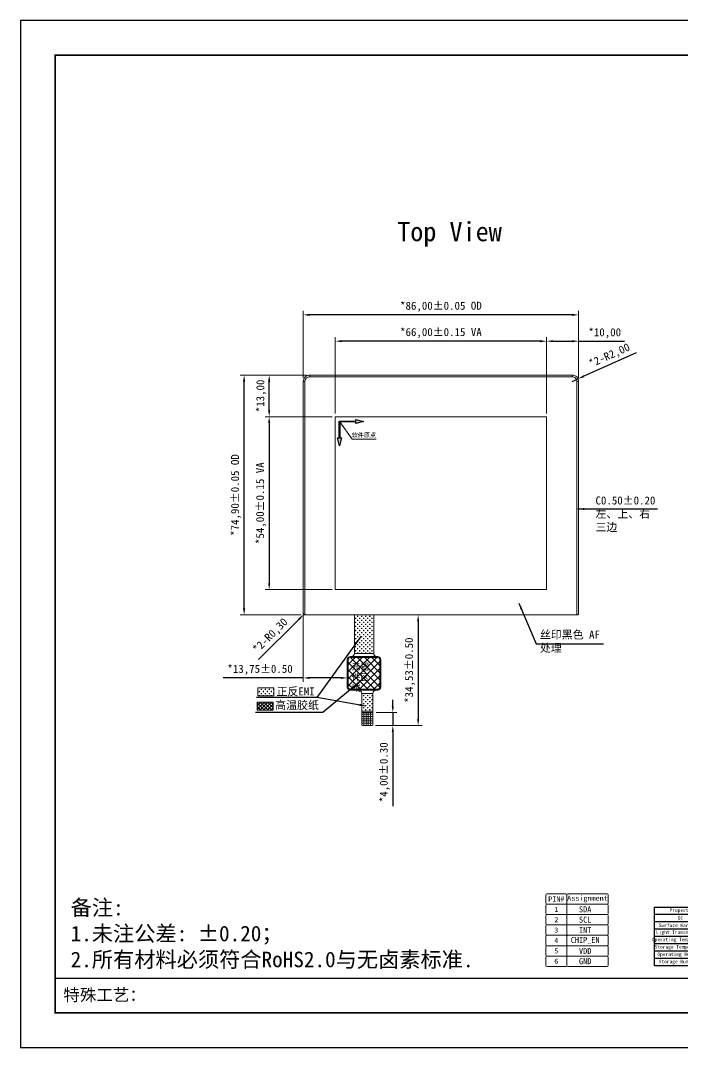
# Model space of a CAD drawing. Header units: millimetres. Extents: x 1946 to 4611, y 2266 to 2855.
# Drawn here: x 1946.5 to 2153.3, y 2533.9 to 2854.7 of the extents above; entities that cross this region are included whole.
import ezdxf

# ---------------------------------------------------------------- set-up
doc = ezdxf.new("R2010")
doc.units = ezdxf.units.MM
doc.linetypes.add('CENTER', pattern=[0.6, 0.375, -0.075, 0.075, -0.075])
for name, color, linetype, lineweight in [('Axis', 8, 'CENTER', 0), ('Cover Lens', 152, 'Continuous', 0), ('EMI', 5, 'Continuous', 0), ('FPC', 30, 'Continuous', 0), ('FPC Stiffener', 7, 'Continuous', 0)]:
    doc.layers.add(name, color=color, linetype=linetype, lineweight=lineweight)
doc.layers.add('Dim', color=4, linetype='Continuous')
doc.layers.add('Mylar', color=2, linetype='Continuous')
doc.styles.add('Arial', font='arial.ttf')
doc.styles.add('宋体', font='')
doc.styles.get('宋体').set_extended_font_data('SimSun')
doc.dimstyles.new('DIM', dxfattribs={"dimtxt": 2.5, "dimasz": 2, "dimexe": 1.25, "dimexo": 1, "dimgap": 1, "dimtad": 1, "dimzin": 1, "dimtxsty": '宋体', "dimcen": 2.5, "dimazin": 0, "dimtfac": 1, "dimtmove": 0, "dimatfit": 3, "dimfxl": 0, "dimlwe": 0, "dimarcsym": 0})

# ---------------------------------------------------------------- blocks, each defined once
blk = doc.blocks.new('CG1')
at = {"layer": 'Cover Lens'}
for p, q in [((-42.5, 65), (-43, 65)), ((-41, 66.5), (-41, 67)), ((41, 66.5), (41, 67)), ((42.5, 65), (43, 65))]:
    blk.add_line(p, q, dxfattribs=at)
blk.add_lwpolyline([(-43, -7.6), (-43, 65, -0.414214), (-41, 67), (41, 67, -0.414214), (43, 65), (43, -7.6, -0.414214), (42.7, -7.9), (-42.7, -7.9, -0.414214)], format="xyb", close=True, dxfattribs=at)
blk.add_lwpolyline([(-42.5, -7.9), (-42.5, 65, -0.414214), (-41, 66.5), (41, 66.5, -0.414214), (42.5, 65), (42.5, -7.9)], format="xyb", dxfattribs=at)
blk.add_lwpolyline([(-33, 0), (33, 0), (33, 54), (-33, 54)], close=True, dxfattribs=at)
blk = doc.blocks.new('*D10')
at = {"layer": 'Defpoints', "color": 0}
for p in [(2044.79, 2754.55), (2044.79, 2730.95), (2110.79, 2730.95)]:
    blk.add_point(p, dxfattribs=at)
at = {"layer": 'Dim', "color": 0, "lineweight": 0}
for p, q in [((2044.79, 2731.95), (2044.79, 2755.8)), ((2110.79, 2731.95), (2110.79, 2755.8))]:
    blk.add_line(p, q, dxfattribs=at)
at = {"layer": 'Dim', "color": 0, "lineweight": -2}
blk.add_line((2108.79, 2754.55), (2046.79, 2754.55), dxfattribs=at)
at = {"layer": 'Dim', "color": 0}
for points in [[(2046.79, 2754.88), (2046.79, 2754.22), (2044.79, 2754.55)], [(2108.79, 2754.88), (2108.79, 2754.22), (2110.79, 2754.55)]]:
    blk.add_solid(points, dxfattribs=at)
at = {"layer": 'Dim', "color": 0, "insert": (2077.79, 2757.07), "char_height": 2.5, "attachment_point": 5, "style": '宋体'}
blk.add_mtext('{\\C2;*}66,00%%P0.15 VA', dxfattribs=at)
blk = doc.blocks.new('*D11')
at = {"layer": 'Defpoints', "color": 0}
for p in [(2034.79, 2762.77), (2034.79, 2741.95), (2120.79, 2741.95)]:
    blk.add_point(p, dxfattribs=at)
at = {"layer": 'Dim', "color": 0, "lineweight": 0}
for p, q in [((2034.79, 2742.95), (2034.79, 2764.02)), ((2120.79, 2742.95), (2120.79, 2764.02))]:
    blk.add_line(p, q, dxfattribs=at)
at = {"layer": 'Dim', "color": 0, "lineweight": -2}
blk.add_line((2118.79, 2762.77), (2036.79, 2762.77), dxfattribs=at)
at = {"layer": 'Dim', "color": 0}
for points in [[(2036.79, 2763.1), (2036.79, 2762.43), (2034.79, 2762.77)], [(2118.79, 2763.1), (2118.79, 2762.43), (2120.79, 2762.77)]]:
    blk.add_solid(points, dxfattribs=at)
at = {"layer": 'Dim', "color": 0, "insert": (2077.79, 2765.29), "char_height": 2.5, "attachment_point": 5, "style": '宋体'}
blk.add_mtext('{\\C2;*}86,00%%P0.05 OD', dxfattribs=at)
blk = doc.blocks.new('*D12')
at = {"layer": 'Defpoints', "color": 0}
for p in [(2120.79, 2754.55), (2120.79, 2741.95), (2110.79, 2730.95)]:
    blk.add_point(p, dxfattribs=at)
at = {"layer": 'Dim', "color": 0, "lineweight": 0}
for p, q in [((2110.79, 2731.95), (2110.79, 2755.8)), ((2120.79, 2742.95), (2120.79, 2755.8))]:
    blk.add_line(p, q, dxfattribs=at)
at = {"layer": 'Dim', "color": 0, "lineweight": -2}
for p, q in [((2112.79, 2754.55), (2118.79, 2754.55)), ((2120.79, 2754.55), (2135.15, 2754.55))]:
    blk.add_line(p, q, dxfattribs=at)
at = {"layer": 'Dim', "color": 0}
for points in [[(2112.79, 2754.88), (2112.79, 2754.22), (2110.79, 2754.55)], [(2118.79, 2754.88), (2118.79, 2754.22), (2120.79, 2754.55)]]:
    blk.add_solid(points, dxfattribs=at)
at = {"layer": 'Dim', "color": 0, "insert": (2128.97, 2757.01), "char_height": 2.5, "attachment_point": 5, "style": '宋体'}
blk.add_mtext('{\\C2;*}10,00', dxfattribs=at)
blk = doc.blocks.new('*D13')
at = {"layer": 'Defpoints', "color": 0}
for p in [(2120.62, 2742.77), (2118.79, 2741.95)]:
    blk.add_point(p, dxfattribs=at)
at = {"layer": 'Dim', "color": 0, "lineweight": -2}
for p, q in [((2138.8, 2750.9), (2122.44, 2743.58)), ((2118.79, 2741.95), (2120.62, 2742.77))]:
    blk.add_line(p, q, dxfattribs=at)
at = {"layer": 'Dim', "color": 0}
blk.add_solid([(2122.31, 2743.89), (2122.58, 2743.28), (2120.62, 2742.77)], dxfattribs=at)
at = {"layer": 'Dim', "color": 0, "insert": (2130.53, 2749.89), "char_height": 2.5, "attachment_point": 5, "rotation": 24.089, "style": '宋体'}
blk.add_mtext('{\\C2;*}2-R2,00', dxfattribs=at)
blk = doc.blocks.new('*D14')
at = {"layer": 'Defpoints', "color": 0}
for p in [(2034.88, 2669.14), (2035.09, 2669.35)]:
    blk.add_point(p, dxfattribs=at)
at = {"layer": 'Dim', "color": 0, "lineweight": -2}
for p, q in [((2035.09, 2669.35), (2034.88, 2669.14)), ((2020.76, 2655.09), (2033.46, 2667.73))]:
    blk.add_line(p, q, dxfattribs=at)
at = {"layer": 'Dim', "color": 0}
blk.add_solid([(2033.23, 2667.96), (2033.7, 2667.49), (2034.88, 2669.14)], dxfattribs=at)
at = {"layer": 'Dim', "color": 0, "insert": (2024.67, 2662.45), "char_height": 2.5, "attachment_point": 5, "rotation": 44.855, "style": '宋体'}
blk.add_mtext('{\\C2;*}2-R0,30', dxfattribs=at)
blk = doc.blocks.new('*D15')
at = {"layer": 'Defpoints', "color": 0}
for p in [(2044.79, 2730.95), (2024.13, 2676.95), (2044.79, 2676.95)]:
    blk.add_point(p, dxfattribs=at)
at = {"layer": 'Dim', "color": 0, "lineweight": 0}
for p, q in [((2043.79, 2730.95), (2022.88, 2730.95)), ((2043.79, 2676.95), (2022.88, 2676.95))]:
    blk.add_line(p, q, dxfattribs=at)
at = {"layer": 'Dim', "color": 0, "lineweight": -2}
blk.add_line((2024.13, 2728.95), (2024.13, 2678.95), dxfattribs=at)
at = {"layer": 'Dim', "color": 0}
for points in [[(2023.8, 2728.95), (2024.47, 2728.95), (2024.13, 2730.95)], [(2023.8, 2678.95), (2024.47, 2678.95), (2024.13, 2676.95)]]:
    blk.add_solid(points, dxfattribs=at)
at = {"layer": 'Dim', "color": 0, "insert": (2021.61, 2703.95), "char_height": 2.5, "attachment_point": 5, "rotation": 90, "style": '宋体'}
blk.add_mtext('{\\C2;*}54,00%%P0.15 VA', dxfattribs=at)
blk = doc.blocks.new('*D16')
at = {"layer": 'Defpoints', "color": 0}
for p in [(2016.3, 2743.95), (2036.79, 2743.95), (2035.09, 2669.05)]:
    blk.add_point(p, dxfattribs=at)
at = {"layer": 'Dim', "color": 0, "lineweight": 0}
for p, q in [((2035.79, 2743.95), (2015.05, 2743.95)), ((2034.09, 2669.05), (2015.05, 2669.05))]:
    blk.add_line(p, q, dxfattribs=at)
at = {"layer": 'Dim', "color": 0, "lineweight": -2}
blk.add_line((2016.3, 2671.05), (2016.3, 2741.95), dxfattribs=at)
at = {"layer": 'Dim', "color": 0}
for points in [[(2015.97, 2741.95), (2016.64, 2741.95), (2016.3, 2743.95)], [(2015.97, 2671.05), (2016.64, 2671.05), (2016.3, 2669.05)]]:
    blk.add_solid(points, dxfattribs=at)
at = {"layer": 'Dim', "color": 0, "insert": (2013.78, 2706.5), "char_height": 2.5, "attachment_point": 5, "rotation": 90, "style": '宋体'}
blk.add_mtext('{\\C2;*}74,90%%P0.05 OD', dxfattribs=at)
blk = doc.blocks.new('*D17')
at = {"layer": 'Defpoints', "color": 0}
for p in [(2024.13, 2743.95), (2036.79, 2743.95), (2044.79, 2730.95)]:
    blk.add_point(p, dxfattribs=at)
at = {"layer": 'Dim', "color": 0, "lineweight": 0}
for p, q in [((2035.79, 2743.95), (2022.88, 2743.95)), ((2043.79, 2730.95), (2022.88, 2730.95))]:
    blk.add_line(p, q, dxfattribs=at)
at = {"layer": 'Dim', "color": 0, "lineweight": -2}
blk.add_line((2024.13, 2732.95), (2024.13, 2741.95), dxfattribs=at)
at = {"layer": 'Dim', "color": 0}
for points in [[(2023.8, 2741.95), (2024.47, 2741.95), (2024.13, 2743.95)], [(2023.8, 2732.95), (2024.47, 2732.95), (2024.13, 2730.95)]]:
    blk.add_solid(points, dxfattribs=at)
at = {"layer": 'Dim', "color": 0, "insert": (2021.68, 2737.45), "char_height": 2.5, "attachment_point": 5, "rotation": 90, "style": '宋体'}
blk.add_mtext('{\\C2;*}13,00', dxfattribs=at)
blk = doc.blocks.new('*D25')
at = {"layer": 'Defpoints', "color": 0}
for p in [(2034.79, 2669.85), (2048.54, 2650.77), (2034.79, 2649.36)]:
    blk.add_point(p, dxfattribs=at)
at = {"layer": 'Dim', "color": 0, "lineweight": 0}
for p, q in [((2034.79, 2668.85), (2034.79, 2648.11)), ((2048.54, 2649.77), (2048.54, 2648.11))]:
    blk.add_line(p, q, dxfattribs=at)
at = {"layer": 'Dim', "color": 0, "lineweight": -2}
for p, q in [((2034.79, 2649.36), (2009.77, 2649.36)), ((2046.54, 2649.36), (2036.79, 2649.36))]:
    blk.add_line(p, q, dxfattribs=at)
at = {"layer": 'Dim', "color": 0}
for points in [[(2036.79, 2649.69), (2036.79, 2649.02), (2034.79, 2649.36)], [(2046.54, 2649.69), (2046.54, 2649.02), (2048.54, 2649.36)]]:
    blk.add_solid(points, dxfattribs=at)
at = {"layer": 'Dim', "color": 0, "insert": (2021.28, 2651.88), "char_height": 2.5, "attachment_point": 5, "style": '宋体'}
blk.add_mtext('{\\C2;*}13,75%%P0.50', dxfattribs=at)
blk = doc.blocks.new('*D26')
at = {"layer": 'Defpoints', "color": 0}
for p in [(2060.34, 2669.05), (2056.34, 2634.52), (2070.67, 2634.52)]:
    blk.add_point(p, dxfattribs=at)
at = {"layer": 'Dim', "color": 0, "lineweight": 0}
for p, q in [((2061.34, 2669.05), (2071.92, 2669.05)), ((2057.34, 2634.52), (2071.92, 2634.52))]:
    blk.add_line(p, q, dxfattribs=at)
at = {"layer": 'Dim', "color": 0, "lineweight": -2}
blk.add_line((2070.67, 2667.05), (2070.67, 2636.52), dxfattribs=at)
at = {"layer": 'Dim', "color": 0}
for points in [[(2070.34, 2667.05), (2071, 2667.05), (2070.67, 2669.05)], [(2070.34, 2636.52), (2071, 2636.52), (2070.67, 2634.52)]]:
    blk.add_solid(points, dxfattribs=at)
at = {"layer": 'Dim', "color": 0, "insert": (2068.15, 2651.79), "char_height": 2.5, "attachment_point": 5, "rotation": 90, "style": '宋体'}
blk.add_mtext('{\\C2;*}34,53%%P0.50', dxfattribs=at)
blk = doc.blocks.new('*D27')
at = {"layer": 'Defpoints', "color": 0}
for p in [(2056.54, 2638.52), (2056.34, 2634.52), (2062.76, 2634.52)]:
    blk.add_point(p, dxfattribs=at)
at = {"layer": 'Dim', "color": 0, "lineweight": -2}
for p, q in [((2062.76, 2640.52), (2062.76, 2642.52)), ((2062.76, 2638.52), (2062.76, 2634.52)), ((2062.76, 2632.52), (2062.76, 2609.27))]:
    blk.add_line(p, q, dxfattribs=at)
at = {"layer": 'Dim', "color": 0, "lineweight": 0}
for p, q in [((2057.54, 2638.52), (2064.01, 2638.52)), ((2057.34, 2634.52), (2064.01, 2634.52))]:
    blk.add_line(p, q, dxfattribs=at)
at = {"layer": 'Dim', "color": 0}
for points in [[(2062.42, 2640.52), (2063.09, 2640.52), (2062.76, 2638.52)], [(2062.42, 2632.52), (2063.09, 2632.52), (2062.76, 2634.52)]]:
    blk.add_solid(points, dxfattribs=at)
at = {"layer": 'Dim', "color": 0, "insert": (2060.24, 2619.9), "char_height": 2.5, "attachment_point": 5, "rotation": 90, "style": '宋体'}
blk.add_mtext('{\\C2;*}4,00%%P0.30', dxfattribs=at)
blk = doc.blocks.new('特性参数')
at = {"layer": 'Dim', "flags": 128}
for points in [[(-62.5, 31.82), (-62.5, 42.43), (0, 42.43), (0, 31.82)], [(0, 37.13), (-62.5, 37.13)], [(-25, 42.43), (-25, 31.82)], [(0, 31.82), (0, 0), (-62.5, 0), (-62.5, 31.82)], [(0, 31.82), (-62.5, 31.82)], [(-25, 31.82), (-25, 0)], [(0, 26.52), (-62.5, 26.52)], [(0, 21.21), (-62.5, 21.21)], [(0, 15.91), (-62.5, 15.91)], [(0, 10.61), (-62.5, 10.61)], [(0, 5.3), (-62.5, 5.3)]]:
    blk.add_lwpolyline(points, dxfattribs=at)
at = {"layer": 'Dim', "width": 9.326163987900191e-14, "attachment_point": 5, "style": '宋体'}
for s, insert, char_height in [('Property', (-43.75, 39.78), 2.5), ('Requirement', (-12.5, 39.78), 2.5001), ('Surface Hardness', (-43.75, 29.17), 2.5001), ('IC', (-43.75, 34.47), 2.5), ('Light Transmission', (-43.75, 23.87), 2.5001), ('Operating Temperature', (-43.75, 18.56), 2.5001), ('Storage Temperature', (-43.75, 13.26), 2.5001), ('Operating Humidty', (-43.75, 7.96), 2.5001), ('Storage Humidity', (-43.75, 2.65), 2.5001)]:
    blk.add_mtext(s, dxfattribs=dict(at, insert=insert, char_height=char_height))
blk = doc.blocks.new('HOLITECH')
h = blk.add_hatch(color=94)
h.set_gradient(color1=(0, 143, 0), color2=(255, 255, 0), tint=1, name='SPHERICAL')
edge = h.paths.add_edge_path()
edge.add_arc((-0.18, -1.04), 4.37, 97.77983, 127.04133)
edge.add_arc((-2.89, 2.55), 0.13, 206.98623, 307.04133, ccw=False)
edge.add_arc((-13.14, -2.67), 11.37, 26.98623, 63.39548)
edge.add_arc((-7.99, 7.61), 0.13, 132.05537, 243.39548, ccw=False)
edge.add_arc((-0.18, -1.04), 11.78, 94.90135, 132.05537, ccw=False)
edge.add_arc((-1.16, 10.37), 0.325, 6.0893, 94.90135, ccw=False)
edge.add_arc((-61.89, 3.9), 61.39, -0.28113, 6.0893, ccw=False)
edge.add_arc((-0.82, 3.61), 0.325, 277.77983, 358.19106, ccw=False)
edge = h.paths.add_edge_path()
edge.add_arc((-4.87, -1.17), 0.325, 1.49754, 65.14411, ccw=False)
edge.add_arc((-0.18, -1.04), 4.37, 181.49754, 214.20159)
edge.add_arc((-3.9, -3.57), 0.13, -80.13479, 34.20159, ccw=False)
edge.add_arc((-0.16, -25.11), 21.74, 99.86521, 118.40529)
edge.add_arc((-10.65, -5.71), 0.325, 204.02337, 298.40529, ccw=False)
edge.add_arc((-0.18, -1.04), 11.78, 178.83162, 204.02337, ccw=False)
edge.add_arc((-11.64, -0.81), 0.325, 108.82799, 178.83162, ccw=False)
edge.add_arc((-8.7, -9.43), 9.43, 65.14411, 108.82799, ccw=False)
edge = h.paths.add_edge_path()
edge.add_arc((-9.37, -8.88), 9.77, 61.17725, 101.97083)
edge.add_arc((-11.46, 0.99), 0.325, 169.76732, 281.97083, ccw=False)
edge.add_arc((-0.18, -1.04), 11.78, 139.98946, 169.76732, ccw=False)
edge.add_arc((-8.96, 6.32), 0.325, 74.48873, 139.98946, ccw=False)
edge.add_arc((-11.17, -1.65), 8.6, 26.19717, 74.48873, ccw=False)
edge.add_arc((-3.75, 2), 0.325, -40.52045, 26.19717, ccw=False)
edge.add_arc((-0.18, -1.04), 4.37, 139.47955, 169.278)
edge.add_arc((-4.6, -0.21), 0.13, 243.34999, 349.278, ccw=False)
edge = h.paths.add_edge_path()
edge.add_arc((-0.18, -1.04), 4.37, 52.95867, 82.22017, ccw=False)
edge.add_arc((2.53, 2.55), 0.13, 232.95867, 333.01377)
edge.add_arc((12.77, -2.67), 11.37, 116.60452, 153.01377, ccw=False)
edge.add_arc((7.62, 7.61), 0.13, 296.60452, 407.94463)
edge.add_arc((-0.18, -1.04), 11.78, 47.94463, 85.09865)
edge.add_arc((0.8, 10.37), 0.325, 85.09865, 173.9107)
edge.add_arc((61.52, 3.9), 61.39, 173.9107, 180.28113)
edge.add_arc((0.45, 3.61), 0.325, 181.80894, 262.22017)
edge = h.paths.add_edge_path()
edge.add_arc((4.51, -1.17), 0.325, 114.85589, 178.50246)
edge.add_arc((-0.18, -1.04), 4.37, 325.79841, 358.50246, ccw=False)
edge.add_arc((3.54, -3.57), 0.13, 145.79841, 260.13479)
edge.add_arc((-0.21, -25.11), 21.74, 61.59471, 80.13479, ccw=False)
edge.add_arc((10.28, -5.71), 0.325, 241.59471, 335.97663)
edge.add_arc((-0.18, -1.04), 11.78, 335.97663, 361.16838)
edge.add_arc((11.27, -0.81), 0.325, 1.16838, 71.17201)
edge.add_arc((8.34, -9.43), 9.43, 71.17201, 114.85589)
edge = h.paths.add_edge_path()
edge.add_arc((9, -8.88), 9.77, 78.02917, 118.82275, ccw=False)
edge.add_arc((11.09, 0.99), 0.325, 258.02917, 370.23268)
edge.add_arc((-0.18, -1.04), 11.78, 10.23268, 40.01054)
edge.add_arc((8.59, 6.32), 0.325, 40.01054, 105.51127)
edge.add_arc((10.81, -1.65), 8.6, 105.51127, 153.80283)
edge.add_arc((3.38, 2), 0.325, 153.80283, 220.52045)
edge.add_arc((-0.18, -1.04), 4.37, 10.722, 40.52045, ccw=False)
edge.add_arc((4.24, -0.21), 0.13, 190.722, 296.65001)
edge = h.paths.add_edge_path()
edge.add_arc((-0.18, -16.74), 13, 79.01267, 100.98733)
edge.add_arc((1.99, -27.92), 24.38, 100.98733, 119.75785)
edge.add_arc((-9.95, -7.03), 0.325, 119.75785, 211.50406)
edge.add_arc((-0.18, -1.04), 11.78, 211.50406, 328.49636)
edge.add_arc((9.59, -7.03), 0.325, 328.49636, 421.54805)
edge.add_arc((-2.35, -27.92), 24.38, 60.25955, 79.01267)
at = {"color": 94, "true_color": 0x00ad00, "insert": (1.45, -18.53), "char_height": 6, "attachment_point": 5, "style": '宋体'}
blk.add_mtext('HOLITECH', dxfattribs=at)
blk = doc.blocks.new('工程图框')
at = {"color": 4}
blk.add_lwpolyline([(-525, 0), (0, 0), (0, 371.25), (-525, 371.25)], close=True, dxfattribs=at)
at = {"const_width": 0.625}
blk.add_lwpolyline([(-512.5, 12.5), (-12.5, 12.5), (-12.5, 358.75), (-512.5, 358.75)], close=True, dxfattribs=at)
at = {"color": 0}
for points in [[(-12.5, 352.5), (-179.17, 352.5), (-179.17, 358.75)], [(-157.29, 358.74), (-157.29, 352.49)], [(-179.17, 12.5), (-179.17, 56.25), (-12.5, 56.25), (-12.5, 12.5), (-179.1, 12.5)], [(-179.17, 37.5), (-12.5, 37.5)], [(-143.23, 12.5), (-143.23, 37.5)], [(-51.56, 12.5), (-51.56, 37.5)], [(-179.17, 31.25), (-124.48, 31.25)], [(-512.5, 25), (-51.56, 25)], [(-179.17, 18.75), (-12.5, 18.75)]]:
    blk.add_lwpolyline(points, dxfattribs=at)
at = {"color": 1, "const_width": 0.625, "flags": 128}
blk.add_lwpolyline([(-150.87, 42.31), (-22.75, 42.31)], dxfattribs=at)
blk.add_lwpolyline([(-124.48, 12.5), (-124.48, 37.5)])
at = {"color": 0}
blk.add_lwpolyline([(-19.53, 23.44), (-19.53, 32.81), (-32.03, 30.47), (-32.03, 25.78)], close=True, dxfattribs=at)
for radius in [4.69, 2.34]:
    blk.add_circle((-39.84, 28.12), radius, dxfattribs=at)
at = {"layer": 'Axis', "linetype": 'CENTER', "ltscale": 3, "flags": 128}
for points in [[(-39.84, 21.87), (-39.84, 34.38)], [(-47.66, 28.12), (-16.41, 28.12)]]:
    blk.add_lwpolyline(points, dxfattribs=at)
at = {"layer": 'Dim', "color": 0}
for points in [[(-50, 358.75), (-50, 352.5)], [(-31.25, 358.75), (-31.25, 352.5)]]:
    blk.add_lwpolyline(points, dxfattribs=at)
at = {"xscale": 0.4144504980115298, "yscale": 0.4144504980114926, "zscale": 0.4144504980114861}
blk.add_blockref('HOLITECH', (-167.28, 48.99), dxfattribs=at)
at = {"color": 4, "insert": (-150.56, 45.96), "char_height": 4.3, "attachment_point": 4, "style": 'Arial'}
blk.add_mtext('{\\C3;JIANGXI HOLITECH TECHNOLOGY CO.,LTD.}', dxfattribs=at)
at = {"color": 0, "char_height": 3.125, "style": '宋体'}
for s, insert, width, attachment_point in [(' ALL UNITS:  mm', (-179.17, 34.38), 4.884981308350689e-13, 4), ('{\\W0.9; DWN}:', (-179.17, 28.12), 4.884981308350689e-13, 4), (' CHK:', (-179.17, 21.87), 4.884981308350689e-13, 4), (' APP:', (-179.17, 15.62), 4.884981308350689e-13, 4), ('PROJECTION', (-32.03, 15.62), 6.661338147750939e-13, 5)]:
    blk.add_mtext(s, dxfattribs=dict(at, insert=insert, width=width, attachment_point=attachment_point))
at = {"color": 0, "char_height": 3.125, "attachment_point": 4, "style": '宋体'}
for s, insert in [(' MODEL NUMBER :', (-124.48, 34.38)), ('{\\C256; CUSTOMER NO.:}', (-124.48, 21.87))]:
    blk.add_mtext(s, dxfattribs=dict(at, insert=insert))
at = {"color": 1, "style": '宋体'}
for s, insert, char_height, width, attachment_point in [('{\\fSimSun|b0|i0|c134|p2; 特殊工艺：}', (-512.5, 18.75), 4.375, 4.884981308350689e-13, 4), ('DO NOT SCALE THIS DRAWING', (-88.02, 15.62), 3.125, 6.661338147750939e-13, 5)]:
    blk.add_mtext(s, dxfattribs=dict(at, insert=insert, char_height=char_height, width=width, attachment_point=attachment_point))
at = {"layer": 'Dim', "color": 0, "char_height": 3.125, "attachment_point": 5, "style": '宋体'}
for s, insert in [('{\\W0.9;REV.}', (-168.23, 355.62)), ('DESCRIPTION', (-103.65, 355.62)), ('DATE', (-40.62, 355.63)), ('NAME', (-21.88, 355.63)), ('DATE', (-133.93, 34.38))]:
    blk.add_mtext(s, dxfattribs=dict(at, insert=insert))
blk = doc.blocks.new('软件原点')
blk.add_hatch(color=2).paths.add_polyline_path([(6.57, 0), (6.57, 0.61), (9.6, -0.15), (6.57, -0.91), (6.57, -0.31), (0.31, -0.31), (0.31, -6.57), (0.91, -6.57), (0.15, -9.6), (-0.61, -6.57), (0, -6.57), (0, 0)])
at = {"color": 2}
blk.add_lwpolyline([(6.57, 0), (6.57, 0.61), (9.6, -0.15), (6.57, -0.91), (6.57, -0.31), (0.31, -0.31), (0.31, -6.57), (0.91, -6.57), (0.15, -9.6), (-0.61, -6.57), (0, -6.57), (0, 0)], close=True, dxfattribs=at)
at = {"color": 2, "insert": (9.7, -5.55), "char_height": 1.7, "attachment_point": 5, "style": '宋体'}
blk.add_mtext('软件原点', dxfattribs=at)
at = {"color": 2}
blk.add_leader([(0.31, -0.31), (5.1, -7.01), (14.51, -7.01)], dimstyle='DIM', override={"dimgap": 1, "dimtad": 0, "dimfxl": 5.346, "dimarcsym": 1}, dxfattribs=at)

msp = doc.modelspace()

# ---------------------------------------------------------------- hatches: boundary and pattern name
at = {"layer": 'EMI', "lineweight": 0}
h = msp.add_hatch(dxfattribs=at)
h.set_pattern_fill('CROSS', color=256, scale=0.1, style=0)
h.set_pattern_definition([(0, (-183.58656, -0.919), (0.635, 0.635), [0.3175, -0.9525]), (90, (-183.4278, -1.07774), (-0.635, 0.635), [0.3175, -0.9525])])
h.paths.add_polyline_path([(2056.54319, 2644.52453), (2056.54319, 2639.02453), (2053.04319, 2639.02453), (2053.04319, 2644.52453)])
edge = h.paths.add_edge_path()
edge.add_line((2050.65948, 2669.0507), (2056.9269, 2669.0507))
edge.add_arc((2057.79259, 2668.55128), 0.99942, 150.0191092, 180.359185)
edge.add_line((2056.79319, 2668.54501), (2056.79319, 2657.02453))
edge.add_line((2056.79319, 2657.02453), (2050.79319, 2657.02453))
edge.add_line((2050.79319, 2657.02453), (2050.79319, 2668.54501))
edge.add_arc((2049.7938, 2668.55128), 0.99941, 359.6403533, 389.9806256)
h = msp.add_hatch(dxfattribs=at)
h.set_pattern_fill('CROSS', color=256, scale=0.1, style=0)
h.set_pattern_definition([(0, (-6.0352, -0.28617), (0.635, 0.635), [0.3175, -0.9525]), (90, (-5.8764, -0.4449), (-0.635, 0.635), [0.3175, -0.9525])])
h.paths.add_polyline_path([(2025.59281, 2643.72396), (2020.59281, 2643.72396), (2020.59281, 2646.22396), (2025.59281, 2646.22396)])
at = {"layer": 'FPC Stiffener', "lineweight": 0}
h = msp.add_hatch(dxfattribs=at)
h.set_pattern_fill('ANGLE', color=26, scale=0.1, style=0)
h.set_pattern_definition([(0, (-183.58656, -0.919), (0, 0.6985), [0.508, -0.1905]), (90, (-183.58656, -0.919), (-0.6985, 4e-17), [0.508, -0.1905])])
h.paths.add_polyline_path([(2056.54319, 2638.52453), (2053.04319, 2638.52453), (2053.04319, 2634.72453, 0.414213562), (2053.24319, 2634.52453), (2056.34319, 2634.52453, 0.414213562), (2056.54319, 2634.72453)])
at = {"layer": 'Mylar', "lineweight": 0}
h = msp.add_hatch(dxfattribs=at)
h.set_pattern_fill('ANSI37', color=256, scale=0.5, style=0)
h.set_pattern_definition([(45, (-183.5866, -0.919), (-1.122532, 1.122532), []), (135, (-183.5866, -0.919), (-1.122532, -1.122532), [])])
edge = h.paths.add_edge_path()
edge.add_line((2058.74319, 2655.02453), (2058.74319, 2646.52453))
edge.add_arc((2058.04319, 2646.52453), 0.7, -90, 0, ccw=False)
edge.add_line((2058.04319, 2645.82453), (2049.54319, 2645.82453))
edge.add_arc((2049.54319, 2646.52453), 0.7, 180, 270, ccw=False)
edge.add_line((2048.84319, 2646.52453), (2048.84319, 2655.02453))
edge.add_arc((2049.54319, 2655.02453), 0.7, 90, 180, ccw=False)
edge.add_line((2049.54319, 2655.72453), (2058.04319, 2655.72453))
edge.add_arc((2058.04319, 2655.02453), 0.7, 0, 90, ccw=False)
h = msp.add_hatch(dxfattribs=at)
h.set_pattern_fill('ANSI37', color=256, scale=0.25, style=0)
h.set_pattern_definition([(45, (800.65995, 2032.727), (-0.561266, 0.561266), []), (135, (800.65995, 2032.727), (-0.561266, -0.561266), [])])
h.paths.add_polyline_path([(2025.3729, 2639.29903), (2020.3729, 2639.29903), (2020.3729, 2641.79903), (2025.3729, 2641.79903)])

# ---------------------------------------------------------------- linework, layer by layer
at = {"layer": 'Dim', "lineweight": 0}
for points in [[(2110.93072, 2578.69175), (2116.76272, 2578.69175, 0.414213562), (2117.08672, 2579.01575), (2117.08672, 2581.60775, 0.414213562), (2116.76272, 2581.93175), (2110.93072, 2581.93175, 0.414213562), (2110.60672, 2581.60775), (2110.60672, 2579.01575, 0.414213562)], [(2129.72272, 2578.69175), (2117.41072, 2578.69175, -0.414213562), (2117.08672, 2579.01575), (2117.08672, 2581.60775, -0.414213562), (2117.41072, 2581.93175), (2129.72272, 2581.93175, -0.414213562), (2130.04672, 2581.60775), (2130.04672, 2579.01575, -0.414213562)], [(2110.93072, 2575.45175), (2116.76272, 2575.45175, 0.414213562), (2117.08672, 2575.77575), (2117.08672, 2578.36775, 0.414213562), (2116.76272, 2578.69175), (2110.93072, 2578.69175, 0.414213562), (2110.60672, 2578.36775), (2110.60672, 2575.77575, 0.414213562)], [(2129.72272, 2575.45175), (2117.41072, 2575.45175, -0.414213562), (2117.08672, 2575.77575), (2117.08672, 2578.36775, -0.414213562), (2117.41072, 2578.69175), (2129.72272, 2578.69175, -0.414213562), (2130.04672, 2578.36775), (2130.04672, 2575.77575, -0.414213562)], [(2110.93072, 2572.21175), (2116.76272, 2572.21175, 0.414213562), (2117.08672, 2572.53575), (2117.08672, 2575.12775, 0.414213562), (2116.76272, 2575.45175), (2110.93072, 2575.45175, 0.414213562), (2110.60672, 2575.12775), (2110.60672, 2572.53575, 0.414213562)], [(2129.72272, 2572.21175), (2117.41072, 2572.21175, -0.414213562), (2117.08672, 2572.53575), (2117.08672, 2575.12775, -0.414213562), (2117.41072, 2575.45175), (2129.72272, 2575.45175, -0.414213562), (2130.04672, 2575.12775), (2130.04672, 2572.53575, -0.414213562)], [(2110.93072, 2568.97175), (2116.76272, 2568.97175, 0.414213562), (2117.08672, 2569.29575), (2117.08672, 2571.88775, 0.414213562), (2116.76272, 2572.21175), (2110.93072, 2572.21175, 0.414213562), (2110.60672, 2571.88775), (2110.60672, 2569.29575, 0.414213562)], [(2129.72272, 2568.97175), (2117.41072, 2568.97175, -0.414213562), (2117.08672, 2569.29575), (2117.08672, 2571.88775, -0.414213562), (2117.41072, 2572.21175), (2129.72272, 2572.21175, -0.414213562), (2130.04672, 2571.88775), (2130.04672, 2569.29575, -0.414213562)], [(2110.93072, 2565.73175), (2116.76272, 2565.73175, 0.414213562), (2117.08672, 2566.05575), (2117.08672, 2568.64775, 0.414213562), (2116.76272, 2568.97175), (2110.93072, 2568.97175, 0.414213562), (2110.60672, 2568.64775), (2110.60672, 2566.05575, 0.414213562)], [(2129.72272, 2565.73175), (2117.41072, 2565.73175, -0.414213562), (2117.08672, 2566.05575), (2117.08672, 2568.64775, -0.414213562), (2117.41072, 2568.97175), (2129.72272, 2568.97175, -0.414213562), (2130.04672, 2568.64775), (2130.04672, 2566.05575, -0.414213562)], [(2110.93072, 2562.49175), (2116.76272, 2562.49175, 0.414213562), (2117.08672, 2562.81575), (2117.08672, 2565.40775, 0.414213562), (2116.76272, 2565.73175), (2110.93072, 2565.73175, 0.414213562), (2110.60672, 2565.40775), (2110.60672, 2562.81575, 0.414213562)], [(2129.72272, 2562.49175), (2117.41072, 2562.49175, -0.414213562), (2117.08672, 2562.81575), (2117.08672, 2565.40775, -0.414213562), (2117.41072, 2565.73175), (2129.72272, 2565.73175, -0.414213562), (2130.04672, 2565.40775), (2130.04672, 2562.81575, -0.414213562)], [(2110.93072, 2559.25175), (2116.76272, 2559.25175, 0.414213562), (2117.08672, 2559.57575), (2117.08672, 2562.16775, 0.414213562), (2116.76272, 2562.49175), (2110.93072, 2562.49175, 0.414213562), (2110.60672, 2562.16775), (2110.60672, 2559.57575, 0.414213562)], [(2129.72272, 2559.25175), (2117.41072, 2559.25175, -0.414213562), (2117.08672, 2559.57575), (2117.08672, 2562.16775, -0.414213562), (2117.41072, 2562.49175), (2129.72272, 2562.49175, -0.414213562), (2130.04672, 2562.16775), (2130.04672, 2559.57575, -0.414213562)]]:
    msp.add_lwpolyline(points, format="xyb", close=True, dxfattribs=at)
at = {"layer": 'EMI', "lineweight": 0}
msp.add_lwpolyline([(2050.65948, 2669.0507), (2056.9269, 2669.0507, 0.133162373), (2056.79319, 2668.54501), (2056.79319, 2657.02453), (2050.79319, 2657.02453), (2050.79319, 2668.54501, 0.133163246)], format="xyb", close=True, dxfattribs=at)
for points in [[(2025.59281, 2643.72396), (2020.59281, 2643.72396), (2020.59281, 2646.22396), (2025.59281, 2646.22396)], [(2056.54319, 2644.52453), (2056.54319, 2639.02453), (2053.04319, 2639.02453), (2053.04319, 2644.52453)]]:
    msp.add_lwpolyline(points, close=True, dxfattribs=at)
at = {"layer": 'FPC'}
msp.add_line((2056.54319, 2638.52453), (2053.04319, 2638.52453), dxfattribs=at)
msp.add_lwpolyline([(2056.9269, 2669.0507, 0.133162373), (2056.79319, 2668.54501), (2056.79319, 2657.02453, 0.414213562), (2057.79319, 2656.02453), (2058.04319, 2656.02453, -0.414213562), (2059.04319, 2655.02453), (2059.04319, 2646.52453, -0.414213562), (2058.04319, 2645.52453), (2057.54319, 2645.52453, 0.414213562), (2056.54319, 2644.52453), (2056.54319, 2634.72453, -0.414213562), (2056.34319, 2634.52453), (2053.24319, 2634.52453, -0.414213562), (2053.04319, 2634.72453), (2053.04319, 2644.52453, 0.414213562), (2052.04319, 2645.52453), (2049.54319, 2645.52453, -0.414213562), (2048.54319, 2646.52453), (2048.54319, 2655.02453, -0.414213562), (2049.54319, 2656.02453), (2049.79319, 2656.02453, 0.414213562), (2050.79319, 2657.02453), (2050.79319, 2668.54501, 0.133163246), (2050.65948, 2669.0507, 0.133163246)], format="xyb", dxfattribs=at)
msp.add_lwpolyline([(2059.04319, 2655.02453), (2059.04319, 2646.52453, -0.414213562), (2058.04319, 2645.52453), (2049.54319, 2645.52453, -0.414213562), (2048.54319, 2646.52453), (2048.54319, 2655.02453, -0.414213562), (2049.54319, 2656.02453), (2058.04319, 2656.02453, -0.414213562)], format="xyb", close=True, dxfattribs=at)
at = {"layer": 'Mylar', "lineweight": 0}
msp.add_lwpolyline([(2058.74319, 2655.02453), (2058.74319, 2646.52453, -0.414213562), (2058.04319, 2645.82453), (2049.54319, 2645.82453, -0.414213562), (2048.84319, 2646.52453), (2048.84319, 2655.02453, -0.414213562), (2049.54319, 2655.72453), (2058.04319, 2655.72453, -0.414213562)], format="xyb", close=True, dxfattribs=at)
msp.add_lwpolyline([(2025.3729, 2639.29903), (2020.3729, 2639.29903), (2020.3729, 2641.79903), (2025.3729, 2641.79903)], close=True, dxfattribs=at)

# ---------------------------------------------------------------- block references
at = {"lineweight": 0}
for name, p, xscale, yscale, zscale in [('工程图框', (2400.0562, 2533.93964), 0.864, 0.864, 0.864), ('软件原点', (2045.96699, 2729.58558), 0.8, 0.8, 0.8)]:
    msp.add_blockref(name, p, dxfattribs=dict(at, xscale=xscale, yscale=yscale, zscale=zscale))
at = {"layer": 'Cover Lens'}
msp.add_blockref('CG1', (2077.79319, 2676.9507), dxfattribs=at)
at = {"layer": 'Dim', "lineweight": 0, "xscale": 0.432, "yscale": 0.432, "zscale": 0.432}
msp.add_blockref('特性参数', (2171.50256, 2559.46497), dxfattribs=at)

# ---------------------------------------------------------------- texts
at = {"color": 4, "char_height": 2.5, "attachment_point": 1, "style": '宋体'}
for s, width, insert in [('C0.50%%P0.20\\P左、上、右三边', 20.378047, (2126.08408, 2706.04061)), ('丝印黑色 AF处理', 20.324046, (2108.72069, 2664.13883))]:
    msp.add_mtext_dynamic_manual_height_columns(s, width=width, gutter_width=12.5, heights=[0], dxfattribs=dict(at, insert=insert))
at = {"layer": 'Dim', "color": 2, "lineweight": 0, "insert": (2080.46685, 2787.90602), "char_height": 6, "attachment_point": 5, "style": '宋体'}
msp.add_mtext('Top View', dxfattribs=at)
at = {"layer": 'Dim', "insert": (2049.8496, 2653.89069), "char_height": 2, "attachment_point": 1, "style": '宋体'}
msp.add_mtext_dynamic_manual_height_columns('元器件区域', width=8.3576114, gutter_width=12.5, heights=[0], dxfattribs=at)
at = {"layer": 'Dim', "linetype": 'ByBlock', "lineweight": 0, "char_height": 2.5, "attachment_point": 5, "style": '宋体'}
for s, insert in [('正反EMI', (2032.3951, 2644.98541)), ('高温胶纸', (2032.8452, 2640.72581))]:
    msp.add_mtext(s, dxfattribs=dict(at, insert=insert))
at = {"layer": 'Dim', "lineweight": 0, "style": '宋体'}
for s, insert, char_height, attachment_point in [('备注:\\P1.未注公差: ±0.20；\\P2.所有材料必须符合{\\C1;RoHS2.0}与{\\C2;无卤素}标准.', (1962.1162, 2558.45564), 4.86, 7), ('PIN#', (2113.84672, 2580.31175), 1.62, 5), ('Assignment', (2123.56672, 2580.31175), 1.62, 5), ('1', (2113.84672, 2577.07175), 1.62, 5), ('{\\H1.1667x;\\C1;SDA}', (2122.85439, 2577.07175), 1.62, 5), ('2', (2113.84672, 2573.83175), 1.62, 5), ('{\\H1.1667x;\\C1;SCL}', (2122.85439, 2573.83175), 1.62, 5), ('3', (2113.84672, 2570.59175), 1.62, 5), ('{\\H1.1667x;\\C1;INT}', (2122.85439, 2570.59175), 1.62, 5), ('4', (2113.84672, 2567.35175), 1.62, 5), ('{\\H1.1667x;\\C1;CHIP_EN}', (2122.85439, 2567.35175), 1.62, 5), ('5', (2113.84672, 2564.11175), 1.62, 5), ('{\\H1.1667x;\\C1;VDD}', (2122.85439, 2564.11175), 1.62, 5), ('6', (2113.84672, 2560.87175), 1.62, 5), ('{\\H1.1667x;\\C1;GND}', (2122.85439, 2560.87175), 1.62, 5)]:
    msp.add_mtext(s, dxfattribs=dict(at, insert=insert, char_height=char_height, attachment_point=attachment_point))

# ---------------------------------------------------------------- dimensions: what is measured, and where the dimension line sits
at = {"layer": 'Dim'}
for base, p1, p2, text, picture, middle in [((2034.79319, 2762.76574), (2120.79319, 2741.9507), (2034.79319, 2741.9507), '{\\C2;*}<>%%P0.05 OD', '*D11', (2077.79319, 2765.28657)), ((2044.79319, 2754.55136), (2110.79319, 2730.9507), (2044.79319, 2730.9507), '{\\C2;*}<>%%P0.15 VA', '*D10', (2077.79319, 2757.07219)), ((2120.79319, 2754.55136), (2110.79319, 2730.9507), (2120.79319, 2741.9507), '{\\C2;*}<>', '*D12', (2128.97375, 2757.00969)), ((2034.79319, 2649.35808), (2048.54319, 2650.77453), (2034.79319, 2669.84986), '{\\C2;*}<>%%P0.50', '*D25', (2021.2793, 2651.87891))]:
    dim = msp.add_linear_dim(base=base, p1=p1, p2=p2, text=text, dimstyle='DIM', dxfattribs=at)
    dim.commit()
    dim.dimension.update_dxf_attribs({"geometry": picture, "text_midpoint": middle})
for center, mpoint, picture, middle in [((2118.79319, 2741.9507), (2120.61902, 2742.76701), '*D13', (2130.53255, 2749.8921)), ((2035.09319, 2669.3507), (2034.88052, 2669.1391), '*D14', (2024.66943, 2662.44741))]:
    dim = msp.add_radius_dim(center=center, mpoint=mpoint, text='{\\C2;*}2-<>', dimstyle='DIM', dxfattribs=at)
    dim.commit()
    dim.dimension.update_dxf_attribs({"geometry": picture, "text_midpoint": middle})
for base, p1, p2, text, picture, middle in [((2016.30168, 2743.9507), (2035.09319, 2669.0507), (2036.79319, 2743.9507), '{\\C2;*}<>%%P0.05 OD', '*D16', (2013.78085, 2706.5007)), ((2024.13336, 2743.9507), (2044.79319, 2730.9507), (2036.79319, 2743.9507), '{\\C2;*}<>', '*D17', (2021.67503, 2737.4507)), ((2024.13336, 2676.9507), (2044.79319, 2730.9507), (2044.79319, 2676.9507), '{\\C2;*}<>%%P0.15 VA', '*D15', (2021.61253, 2703.9507)), ((2070.66988, 2634.52453), (2060.34416, 2669.0507), (2056.34319, 2634.52453), '{\\C2;*}<>%%P0.50', '*D26', (2068.14905, 2651.78761)), ((2062.75611, 2634.52453), (2056.54319, 2638.52453), (2056.34319, 2634.52453), '{\\C2;*}<>%%P0.30', '*D27', (2060.23528, 2619.89953))]:
    dim = msp.add_linear_dim(base=base, p1=p1, p2=p2, angle=90, text=text, dimstyle='DIM', dxfattribs=at)
    dim.commit()
    dim.dimension.update_dxf_attribs({"geometry": picture, "text_midpoint": middle})

# ---------------------------------------------------------------- leaders
at = {"color": 4}
for points in [[(2120.56209, 2702.12968), (2145.4831, 2702.12968)], [(2102.15545, 2672.72196), (2107.57019, 2659.96805), (2128.5934, 2659.96805)]]:
    msp.add_leader(points, dimstyle='DIM', override={"dimgap": 1, "dimtad": 0}, dxfattribs=at)
at = {"layer": 'Dim'}
for points in [[(2052.75188, 2662.27103), (2039.0609, 2643.30155), (2020.18533, 2643.30155)], [(2053.28796, 2648.86797), (2040.89798, 2638.59044), (2019.8716, 2638.59044)], [(2054.36637, 2640.59162), (2039.0609, 2643.30155)]]:
    msp.add_leader(points, dimstyle='DIM', override={"dimgap": 1, "dimtad": 0}, dxfattribs=at)

doc.saveas('drawing.dxf')
